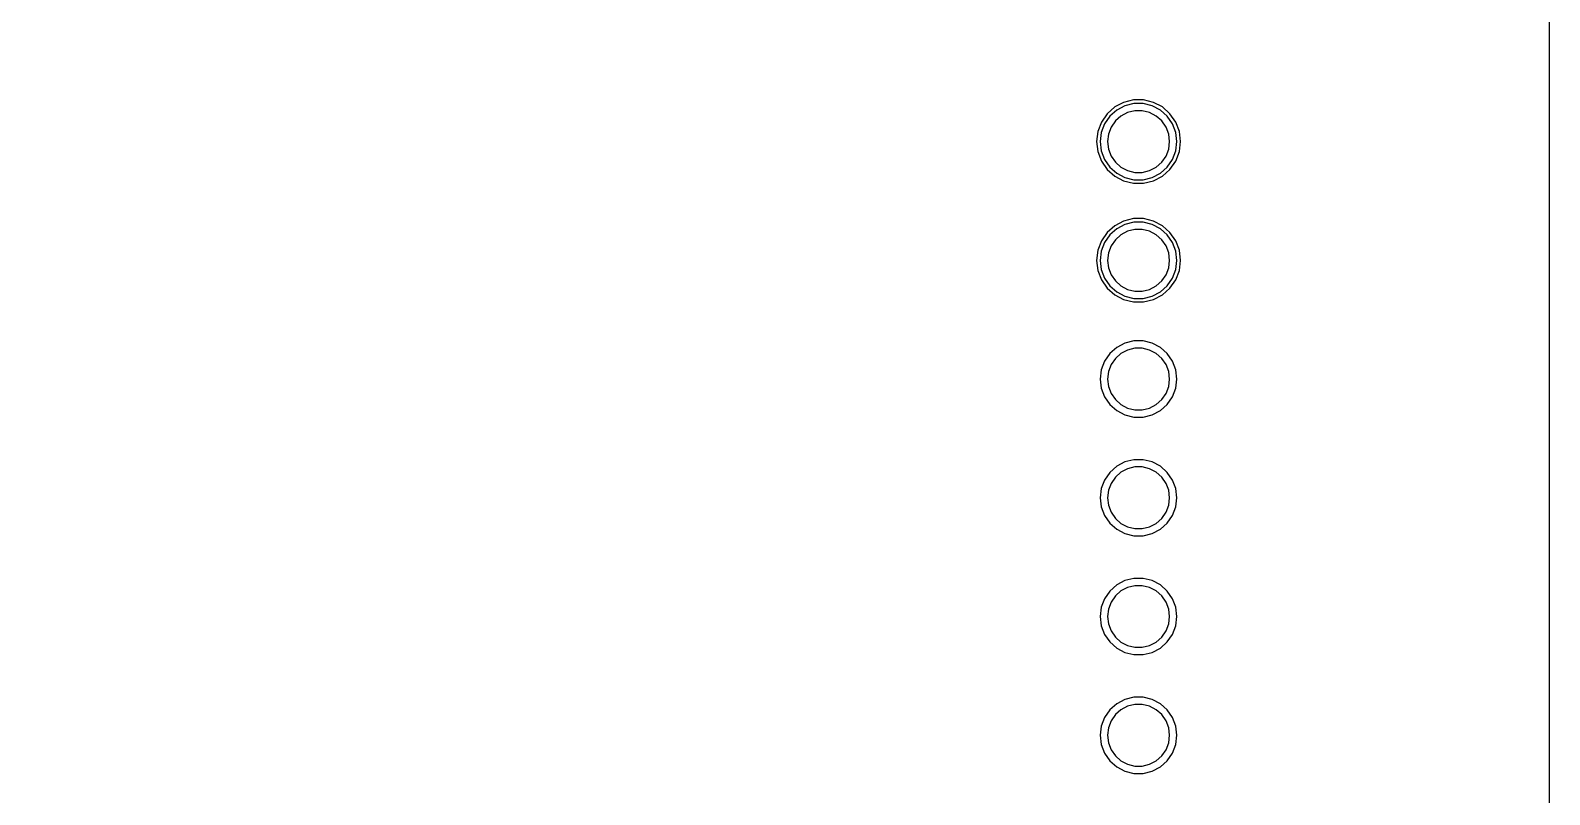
# Model space of a CAD drawing. Header units: millimetres. Extents: x 23 to 350, y -193 to 153.
# Drawn here: x 183.7 to 350, y -25.9 to 57.8 of the extents above; entities that cross this region are included whole.
import ezdxf

# ---------------------------------------------------------------- set-up
doc = ezdxf.new("R2010")
doc.units = ezdxf.units.MM
for name, color, linetype in [('BORDER', 7, 'Continuous'), ('HIDDEN', 8, 'Continuous'), ('VISIBLE', 7, 'Continuous')]:
    doc.layers.add(name, color=color, linetype=linetype)

msp = doc.modelspace()

# ---------------------------------------------------------------- linework, layer by layer
at = {"layer": 'BORDER'}
msp.add_lwpolyline([(22.67, -193.05), (349.99, -193.05), (349.99, 152.82), (22.67, 152.82)], close=True, dxfattribs=at)
at = {"layer": 'HIDDEN'}
for points in [[(303.37, 49.93), (302.39, 49.42)], [(304.45, 50.2), (303.37, 49.93)], [(305.55, 50.2), (304.45, 50.2)], [(306.63, 49.93), (305.55, 50.2)], [(307.61, 49.42), (306.63, 49.93)], [(301.56, 48.68), (300.93, 47.77)], [(301.86, 48.42), (301.28, 47.58)], [(301.86, 48.42), (301.28, 47.58)], [(302.39, 49.42), (301.56, 48.68)], [(302.61, 49.09), (301.86, 48.42)], [(302.61, 49.09), (301.86, 48.42)], [(303.07, 48.43), (302.46, 47.89)], [(303.07, 48.43), (302.46, 47.89)], [(303.51, 49.56), (302.61, 49.09)], [(303.51, 49.56), (302.61, 49.09)], [(303.79, 48.81), (303.07, 48.43)], [(303.79, 48.81), (303.07, 48.43)], [(304.49, 49.8), (303.51, 49.56)], [(304.49, 49.8), (303.51, 49.56)], [(304.59, 49.01), (303.79, 48.81)], [(304.59, 49.01), (303.79, 48.81)], [(305.51, 49.8), (304.49, 49.8)], [(305.51, 49.8), (304.49, 49.8)], [(305.41, 49.01), (304.59, 49.01)], [(305.41, 49.01), (304.59, 49.01)], [(306.21, 48.81), (305.41, 49.01)], [(306.21, 48.81), (305.41, 49.01)], [(306.49, 49.56), (305.51, 49.8)], [(306.49, 49.56), (305.51, 49.8)], [(306.93, 48.43), (306.21, 48.81)], [(306.93, 48.43), (306.21, 48.81)], [(307.39, 49.09), (306.49, 49.56)], [(307.39, 49.09), (306.49, 49.56)], [(307.54, 47.89), (306.93, 48.43)], [(307.54, 47.89), (306.93, 48.43)], [(308.14, 48.42), (307.39, 49.09)], [(308.14, 48.42), (307.39, 49.09)], [(308.44, 48.68), (307.61, 49.42)], [(308.72, 47.58), (308.14, 48.42)], [(308.72, 47.58), (308.14, 48.42)], [(309.07, 47.77), (308.44, 48.68)], [(300.53, 46.73), (300.4, 45.63)], [(300.93, 47.77), (300.53, 46.73)], [(300.92, 46.64), (300.8, 45.63)], [(300.92, 46.64), (300.8, 45.63)], [(301.28, 47.58), (300.92, 46.64)], [(301.28, 47.58), (300.92, 46.64)], [(301.99, 47.21), (301.7, 46.45)], [(301.99, 47.21), (301.7, 46.45)], [(302.46, 47.89), (301.99, 47.21)], [(302.46, 47.89), (301.99, 47.21)], [(308.01, 47.21), (307.54, 47.89)], [(308.01, 47.21), (307.54, 47.89)], [(308.3, 46.45), (308.01, 47.21)], [(308.3, 46.45), (308.01, 47.21)], [(309.08, 46.64), (308.72, 47.58)], [(309.08, 46.64), (308.72, 47.58)], [(309.47, 46.73), (309.07, 47.77)], [(309.2, 45.63), (309.08, 46.64)], [(309.2, 45.63), (309.08, 46.64)], [(309.6, 45.63), (309.47, 46.73)], [(300.4, 45.63), (300.53, 44.53)], [(300.8, 45.63), (300.92, 44.63)], [(300.8, 45.63), (300.92, 44.63)], [(301.7, 46.45), (301.6, 45.63)], [(301.7, 46.45), (301.6, 45.63)], [(301.6, 45.63), (301.7, 44.82)], [(301.6, 45.63), (301.7, 44.82)], [(308.4, 45.63), (308.3, 46.45)], [(308.4, 45.63), (308.3, 46.45)], [(308.3, 44.82), (308.4, 45.63)], [(308.3, 44.82), (308.4, 45.63)], [(309.08, 44.63), (309.2, 45.63)], [(309.08, 44.63), (309.2, 45.63)], [(309.47, 44.53), (309.6, 45.63)], [(300.53, 44.53), (300.93, 43.49)], [(300.92, 44.63), (301.28, 43.68)], [(300.92, 44.63), (301.28, 43.68)], [(300.93, 43.49), (301.56, 42.58)], [(301.28, 43.68), (301.86, 42.85)], [(301.28, 43.68), (301.86, 42.85)], [(301.7, 44.82), (301.99, 44.05)], [(301.7, 44.82), (301.99, 44.05)], [(301.99, 44.05), (302.46, 43.38)], [(301.99, 44.05), (302.46, 43.38)], [(302.46, 43.38), (303.07, 42.83)], [(302.46, 43.38), (303.07, 42.83)], [(306.93, 42.83), (307.54, 43.38)], [(306.93, 42.83), (307.54, 43.38)], [(307.54, 43.38), (308.01, 44.05)], [(307.54, 43.38), (308.01, 44.05)], [(308.01, 44.05), (308.3, 44.82)], [(308.01, 44.05), (308.3, 44.82)], [(308.14, 42.85), (308.72, 43.68)], [(308.14, 42.85), (308.72, 43.68)], [(308.44, 42.58), (309.07, 43.49)], [(308.72, 43.68), (309.08, 44.63)], [(308.72, 43.68), (309.08, 44.63)], [(309.07, 43.49), (309.47, 44.53)], [(301.56, 42.58), (302.39, 41.85)], [(301.86, 42.85), (302.61, 42.18)], [(301.86, 42.85), (302.61, 42.18)], [(302.39, 41.85), (303.37, 41.33)], [(302.61, 42.18), (303.51, 41.71)], [(302.61, 42.18), (303.51, 41.71)], [(303.07, 42.83), (303.79, 42.45)], [(303.07, 42.83), (303.79, 42.45)], [(303.51, 41.71), (304.49, 41.46)], [(303.51, 41.71), (304.49, 41.46)], [(303.79, 42.45), (304.59, 42.26)], [(303.79, 42.45), (304.59, 42.26)], [(304.59, 42.26), (305.41, 42.26)], [(304.59, 42.26), (305.41, 42.26)], [(305.41, 42.26), (306.21, 42.45)], [(305.41, 42.26), (306.21, 42.45)], [(305.51, 41.46), (306.49, 41.71)], [(305.51, 41.46), (306.49, 41.71)], [(306.21, 42.45), (306.93, 42.83)], [(306.21, 42.45), (306.93, 42.83)], [(306.49, 41.71), (307.39, 42.18)], [(306.49, 41.71), (307.39, 42.18)], [(306.63, 41.33), (307.61, 41.85)], [(307.39, 42.18), (308.14, 42.85)], [(307.39, 42.18), (308.14, 42.85)], [(307.61, 41.85), (308.44, 42.58)], [(303.37, 41.33), (304.45, 41.07)], [(304.45, 41.07), (305.55, 41.07)], [(304.49, 41.46), (305.51, 41.46)], [(304.49, 41.46), (305.51, 41.46)], [(305.55, 41.07), (306.63, 41.33)], [(303.37, 36.93), (302.39, 36.42)], [(304.45, 37.2), (303.37, 36.93)], [(304.49, 36.8), (303.51, 36.56)], [(304.49, 36.8), (303.51, 36.56)], [(305.55, 37.2), (304.45, 37.2)], [(305.51, 36.8), (304.49, 36.8)], [(305.51, 36.8), (304.49, 36.8)], [(306.49, 36.56), (305.51, 36.8)], [(306.49, 36.56), (305.51, 36.8)], [(306.63, 36.93), (305.55, 37.2)], [(307.61, 36.42), (306.63, 36.93)], [(301.56, 35.68), (300.93, 34.77)], [(301.86, 35.42), (301.28, 34.58)], [(301.86, 35.42), (301.28, 34.58)], [(302.39, 36.42), (301.56, 35.68)], [(302.61, 36.09), (301.86, 35.42)], [(302.61, 36.09), (301.86, 35.42)], [(303.07, 35.43), (302.46, 34.89)], [(303.07, 35.43), (302.46, 34.89)], [(303.51, 36.56), (302.61, 36.09)], [(303.51, 36.56), (302.61, 36.09)], [(303.79, 35.81), (303.07, 35.43)], [(303.79, 35.81), (303.07, 35.43)], [(304.59, 36.01), (303.79, 35.81)], [(304.59, 36.01), (303.79, 35.81)], [(305.41, 36.01), (304.59, 36.01)], [(305.41, 36.01), (304.59, 36.01)], [(306.21, 35.81), (305.41, 36.01)], [(306.21, 35.81), (305.41, 36.01)], [(306.93, 35.43), (306.21, 35.81)], [(306.93, 35.43), (306.21, 35.81)], [(307.39, 36.09), (306.49, 36.56)], [(307.39, 36.09), (306.49, 36.56)], [(307.54, 34.89), (306.93, 35.43)], [(307.54, 34.89), (306.93, 35.43)], [(308.14, 35.42), (307.39, 36.09)], [(308.14, 35.42), (307.39, 36.09)], [(308.44, 35.68), (307.61, 36.42)], [(308.72, 34.58), (308.14, 35.42)], [(308.72, 34.58), (308.14, 35.42)], [(309.07, 34.77), (308.44, 35.68)], [(300.53, 33.73), (300.4, 32.63)], [(300.93, 34.77), (300.53, 33.73)], [(300.92, 33.64), (300.8, 32.63)], [(300.92, 33.64), (300.8, 32.63)], [(301.28, 34.58), (300.92, 33.64)], [(301.28, 34.58), (300.92, 33.64)], [(301.7, 33.45), (301.6, 32.63)], [(301.7, 33.45), (301.6, 32.63)], [(301.99, 34.21), (301.7, 33.45)], [(301.99, 34.21), (301.7, 33.45)], [(302.46, 34.89), (301.99, 34.21)], [(302.46, 34.89), (301.99, 34.21)], [(308.01, 34.21), (307.54, 34.89)], [(308.01, 34.21), (307.54, 34.89)], [(308.3, 33.45), (308.01, 34.21)], [(308.3, 33.45), (308.01, 34.21)], [(308.4, 32.63), (308.3, 33.45)], [(308.4, 32.63), (308.3, 33.45)], [(309.08, 33.64), (308.72, 34.58)], [(309.08, 33.64), (308.72, 34.58)], [(309.47, 33.73), (309.07, 34.77)], [(309.2, 32.63), (309.08, 33.64)], [(309.2, 32.63), (309.08, 33.64)], [(309.6, 32.63), (309.47, 33.73)], [(300.4, 32.63), (300.53, 31.53)], [(300.8, 32.63), (300.92, 31.63)], [(300.8, 32.63), (300.92, 31.63)], [(300.92, 31.63), (301.28, 30.68)], [(300.92, 31.63), (301.28, 30.68)], [(301.6, 32.63), (301.7, 31.82)], [(301.6, 32.63), (301.7, 31.82)], [(301.7, 31.82), (301.99, 31.05)], [(301.7, 31.82), (301.99, 31.05)], [(308.01, 31.05), (308.3, 31.82)], [(308.01, 31.05), (308.3, 31.82)], [(308.3, 31.82), (308.4, 32.63)], [(308.3, 31.82), (308.4, 32.63)], [(308.72, 30.68), (309.08, 31.63)], [(308.72, 30.68), (309.08, 31.63)], [(309.08, 31.63), (309.2, 32.63)], [(309.08, 31.63), (309.2, 32.63)], [(309.47, 31.53), (309.6, 32.63)], [(300.53, 31.53), (300.93, 30.49)], [(300.93, 30.49), (301.56, 29.58)], [(301.28, 30.68), (301.86, 29.85)], [(301.28, 30.68), (301.86, 29.85)], [(301.99, 31.05), (302.46, 30.38)], [(301.99, 31.05), (302.46, 30.38)], [(302.46, 30.38), (303.07, 29.83)], [(302.46, 30.38), (303.07, 29.83)], [(306.93, 29.83), (307.54, 30.38)], [(306.93, 29.83), (307.54, 30.38)], [(307.54, 30.38), (308.01, 31.05)], [(307.54, 30.38), (308.01, 31.05)], [(308.14, 29.85), (308.72, 30.68)], [(308.14, 29.85), (308.72, 30.68)], [(308.44, 29.58), (309.07, 30.49)], [(309.07, 30.49), (309.47, 31.53)], [(301.56, 29.58), (302.39, 28.85)], [(301.86, 29.85), (302.61, 29.18)], [(301.86, 29.85), (302.61, 29.18)], [(302.39, 28.85), (303.37, 28.33)], [(302.61, 29.18), (303.51, 28.71)], [(302.61, 29.18), (303.51, 28.71)], [(303.07, 29.83), (303.79, 29.45)], [(303.07, 29.83), (303.79, 29.45)], [(303.37, 28.33), (304.45, 28.07)], [(303.51, 28.71), (304.49, 28.46)], [(303.51, 28.71), (304.49, 28.46)], [(303.79, 29.45), (304.59, 29.26)], [(303.79, 29.45), (304.59, 29.26)], [(304.49, 28.46), (305.51, 28.46)], [(304.49, 28.46), (305.51, 28.46)], [(304.59, 29.26), (305.41, 29.26)], [(304.59, 29.26), (305.41, 29.26)], [(305.41, 29.26), (306.21, 29.45)], [(305.41, 29.26), (306.21, 29.45)], [(305.51, 28.46), (306.49, 28.71)], [(305.51, 28.46), (306.49, 28.71)], [(305.55, 28.07), (306.63, 28.33)], [(306.21, 29.45), (306.93, 29.83)], [(306.21, 29.45), (306.93, 29.83)], [(306.49, 28.71), (307.39, 29.18)], [(306.49, 28.71), (307.39, 29.18)], [(306.63, 28.33), (307.61, 28.85)], [(307.39, 29.18), (308.14, 29.85)], [(307.39, 29.18), (308.14, 29.85)], [(307.61, 28.85), (308.44, 29.58)], [(304.45, 28.07), (305.55, 28.07)], [(303.51, 23.56), (302.61, 23.09)], [(304.49, 23.8), (303.51, 23.56)], [(305.51, 23.8), (304.49, 23.8)], [(306.49, 23.56), (305.51, 23.8)], [(307.39, 23.09), (306.49, 23.56)], [(301.86, 22.42), (301.28, 21.58)], [(302.61, 23.09), (301.86, 22.42)], [(302.46, 21.89), (301.99, 21.21)], [(302.46, 21.89), (301.99, 21.21)], [(303.07, 22.43), (302.46, 21.89)], [(303.07, 22.43), (302.46, 21.89)], [(303.79, 22.81), (303.07, 22.43)], [(303.79, 22.81), (303.07, 22.43)], [(304.59, 23.01), (303.79, 22.81)], [(304.59, 23.01), (303.79, 22.81)], [(305.41, 23.01), (304.59, 23.01)], [(305.41, 23.01), (304.59, 23.01)], [(306.21, 22.81), (305.41, 23.01)], [(306.21, 22.81), (305.41, 23.01)], [(306.93, 22.43), (306.21, 22.81)], [(306.93, 22.43), (306.21, 22.81)], [(307.54, 21.89), (306.93, 22.43)], [(307.54, 21.89), (306.93, 22.43)], [(308.14, 22.42), (307.39, 23.09)], [(308.01, 21.21), (307.54, 21.89)], [(308.01, 21.21), (307.54, 21.89)], [(308.72, 21.58), (308.14, 22.42)], [(300.92, 20.64), (300.8, 19.63)], [(301.28, 21.58), (300.92, 20.64)], [(301.7, 20.45), (301.6, 19.63)], [(301.7, 20.45), (301.6, 19.63)], [(301.99, 21.21), (301.7, 20.45)], [(301.99, 21.21), (301.7, 20.45)], [(308.3, 20.45), (308.01, 21.21)], [(308.3, 20.45), (308.01, 21.21)], [(308.4, 19.63), (308.3, 20.45)], [(308.4, 19.63), (308.3, 20.45)], [(309.08, 20.64), (308.72, 21.58)], [(309.2, 19.63), (309.08, 20.64)], [(300.8, 19.63), (300.92, 18.63)], [(300.92, 18.63), (301.28, 17.68)], [(301.6, 19.63), (301.7, 18.82)], [(301.6, 19.63), (301.7, 18.82)], [(301.7, 18.82), (301.99, 18.05)], [(301.7, 18.82), (301.99, 18.05)], [(308.01, 18.05), (308.3, 18.82)], [(308.01, 18.05), (308.3, 18.82)], [(308.3, 18.82), (308.4, 19.63)], [(308.3, 18.82), (308.4, 19.63)], [(308.72, 17.68), (309.08, 18.63)], [(309.08, 18.63), (309.2, 19.63)], [(301.28, 17.68), (301.86, 16.85)], [(301.86, 16.85), (302.61, 16.18)], [(301.99, 18.05), (302.46, 17.38)], [(301.99, 18.05), (302.46, 17.38)], [(302.46, 17.38), (303.07, 16.83)], [(302.46, 17.38), (303.07, 16.83)], [(303.07, 16.83), (303.79, 16.45)], [(303.07, 16.83), (303.79, 16.45)], [(306.21, 16.45), (306.93, 16.83)], [(306.21, 16.45), (306.93, 16.83)], [(306.93, 16.83), (307.54, 17.38)], [(306.93, 16.83), (307.54, 17.38)], [(307.39, 16.18), (308.14, 16.85)], [(307.54, 17.38), (308.01, 18.05)], [(307.54, 17.38), (308.01, 18.05)], [(308.14, 16.85), (308.72, 17.68)], [(302.61, 16.18), (303.51, 15.71)], [(303.51, 15.71), (304.49, 15.46)], [(303.79, 16.45), (304.59, 16.26)], [(303.79, 16.45), (304.59, 16.26)], [(304.49, 15.46), (305.51, 15.46)], [(304.59, 16.26), (305.41, 16.26)], [(304.59, 16.26), (305.41, 16.26)], [(305.41, 16.26), (306.21, 16.45)], [(305.41, 16.26), (306.21, 16.45)], [(305.51, 15.46), (306.49, 15.71)], [(306.49, 15.71), (307.39, 16.18)], [(302.61, 10.09), (301.86, 9.42)], [(303.51, 10.56), (302.61, 10.09)], [(304.49, 10.8), (303.51, 10.56)], [(304.59, 10.01), (303.79, 9.81)], [(304.59, 10.01), (303.79, 9.81)], [(305.51, 10.8), (304.49, 10.8)], [(305.41, 10.01), (304.59, 10.01)], [(305.41, 10.01), (304.59, 10.01)], [(306.21, 9.81), (305.41, 10.01)], [(306.21, 9.81), (305.41, 10.01)], [(306.49, 10.56), (305.51, 10.8)], [(307.39, 10.09), (306.49, 10.56)], [(308.14, 9.42), (307.39, 10.09)], [(301.28, 8.58), (300.92, 7.64)], [(301.86, 9.42), (301.28, 8.58)], [(302.46, 8.89), (301.99, 8.21)], [(302.46, 8.89), (301.99, 8.21)], [(303.07, 9.43), (302.46, 8.89)], [(303.07, 9.43), (302.46, 8.89)], [(303.79, 9.81), (303.07, 9.43)], [(303.79, 9.81), (303.07, 9.43)], [(306.93, 9.43), (306.21, 9.81)], [(306.93, 9.43), (306.21, 9.81)], [(307.54, 8.89), (306.93, 9.43)], [(307.54, 8.89), (306.93, 9.43)], [(308.01, 8.21), (307.54, 8.89)], [(308.01, 8.21), (307.54, 8.89)], [(308.72, 8.58), (308.14, 9.42)], [(309.08, 7.64), (308.72, 8.58)], [(300.92, 7.64), (300.8, 6.63)], [(301.7, 7.45), (301.6, 6.63)], [(301.7, 7.45), (301.6, 6.63)], [(301.99, 8.21), (301.7, 7.45)], [(301.99, 8.21), (301.7, 7.45)], [(308.3, 7.45), (308.01, 8.21)], [(308.3, 7.45), (308.01, 8.21)], [(308.4, 6.63), (308.3, 7.45)], [(308.4, 6.63), (308.3, 7.45)], [(309.2, 6.63), (309.08, 7.64)], [(300.8, 6.63), (300.92, 5.63)], [(300.92, 5.63), (301.28, 4.68)], [(301.6, 6.63), (301.7, 5.82)], [(301.6, 6.63), (301.7, 5.82)], [(301.7, 5.82), (301.99, 5.05)], [(301.7, 5.82), (301.99, 5.05)], [(301.99, 5.05), (302.46, 4.38)], [(301.99, 5.05), (302.46, 4.38)], [(307.54, 4.38), (308.01, 5.05)], [(307.54, 4.38), (308.01, 5.05)], [(308.01, 5.05), (308.3, 5.82)], [(308.01, 5.05), (308.3, 5.82)], [(308.3, 5.82), (308.4, 6.63)], [(308.3, 5.82), (308.4, 6.63)], [(308.72, 4.68), (309.08, 5.63)], [(309.08, 5.63), (309.2, 6.63)], [(301.28, 4.68), (301.86, 3.85)], [(301.86, 3.85), (302.61, 3.18)], [(302.46, 4.38), (303.07, 3.83)], [(302.46, 4.38), (303.07, 3.83)], [(303.07, 3.83), (303.79, 3.45)], [(303.07, 3.83), (303.79, 3.45)], [(303.79, 3.45), (304.59, 3.26)], [(303.79, 3.45), (304.59, 3.26)], [(305.41, 3.26), (306.21, 3.45)], [(305.41, 3.26), (306.21, 3.45)], [(306.21, 3.45), (306.93, 3.83)], [(306.21, 3.45), (306.93, 3.83)], [(306.93, 3.83), (307.54, 4.38)], [(306.93, 3.83), (307.54, 4.38)], [(307.39, 3.18), (308.14, 3.85)], [(308.14, 3.85), (308.72, 4.68)], [(302.61, 3.18), (303.51, 2.71)], [(303.51, 2.71), (304.49, 2.46)], [(304.49, 2.46), (305.51, 2.46)], [(304.59, 3.26), (305.41, 3.26)], [(304.59, 3.26), (305.41, 3.26)], [(305.51, 2.46), (306.49, 2.71)], [(306.49, 2.71), (307.39, 3.18)], [(302.61, -2.91), (301.86, -3.58)], [(303.51, -2.44), (302.61, -2.91)], [(303.79, -3.19), (303.07, -3.57)], [(303.79, -3.19), (303.07, -3.57)], [(304.49, -2.2), (303.51, -2.44)], [(304.59, -2.99), (303.79, -3.19)], [(304.59, -2.99), (303.79, -3.19)], [(305.51, -2.2), (304.49, -2.2)], [(305.41, -2.99), (304.59, -2.99)], [(305.41, -2.99), (304.59, -2.99)], [(306.21, -3.19), (305.41, -2.99)], [(306.21, -3.19), (305.41, -2.99)], [(306.49, -2.44), (305.51, -2.2)], [(306.93, -3.57), (306.21, -3.19)], [(306.93, -3.57), (306.21, -3.19)], [(307.39, -2.91), (306.49, -2.44)], [(308.14, -3.58), (307.39, -2.91)], [(301.28, -4.42), (300.92, -5.36)], [(301.86, -3.58), (301.28, -4.42)], [(301.99, -4.79), (301.7, -5.55)], [(301.99, -4.79), (301.7, -5.55)], [(302.46, -4.11), (301.99, -4.79)], [(302.46, -4.11), (301.99, -4.79)], [(303.07, -3.57), (302.46, -4.11)], [(303.07, -3.57), (302.46, -4.11)], [(307.54, -4.11), (306.93, -3.57)], [(307.54, -4.11), (306.93, -3.57)], [(308.01, -4.79), (307.54, -4.11)], [(308.01, -4.79), (307.54, -4.11)], [(308.3, -5.55), (308.01, -4.79)], [(308.3, -5.55), (308.01, -4.79)], [(308.72, -4.42), (308.14, -3.58)], [(309.08, -5.36), (308.72, -4.42)], [(300.92, -5.36), (300.8, -6.37)], [(300.8, -6.37), (300.92, -7.37)], [(301.7, -5.55), (301.6, -6.37)], [(301.7, -5.55), (301.6, -6.37)], [(301.6, -6.37), (301.7, -7.18)], [(301.6, -6.37), (301.7, -7.18)], [(308.4, -6.37), (308.3, -5.55)], [(308.4, -6.37), (308.3, -5.55)], [(308.3, -7.18), (308.4, -6.37)], [(308.3, -7.18), (308.4, -6.37)], [(309.2, -6.37), (309.08, -5.36)], [(309.08, -7.37), (309.2, -6.37)], [(300.92, -7.37), (301.28, -8.32)], [(301.7, -7.18), (301.99, -7.95)], [(301.7, -7.18), (301.99, -7.95)], [(301.99, -7.95), (302.46, -8.62)], [(301.99, -7.95), (302.46, -8.62)], [(307.54, -8.62), (308.01, -7.95)], [(307.54, -8.62), (308.01, -7.95)], [(308.01, -7.95), (308.3, -7.18)], [(308.01, -7.95), (308.3, -7.18)], [(308.72, -8.32), (309.08, -7.37)], [(301.28, -8.32), (301.86, -9.15)], [(301.86, -9.15), (302.61, -9.82)], [(302.46, -8.62), (303.07, -9.17)], [(302.46, -8.62), (303.07, -9.17)], [(302.61, -9.82), (303.51, -10.29)], [(303.07, -9.17), (303.79, -9.55)], [(303.07, -9.17), (303.79, -9.55)], [(303.79, -9.55), (304.59, -9.74)], [(303.79, -9.55), (304.59, -9.74)], [(304.59, -9.74), (305.41, -9.74)], [(304.59, -9.74), (305.41, -9.74)], [(305.41, -9.74), (306.21, -9.55)], [(305.41, -9.74), (306.21, -9.55)], [(306.21, -9.55), (306.93, -9.17)], [(306.21, -9.55), (306.93, -9.17)], [(306.49, -10.29), (307.39, -9.82)], [(306.93, -9.17), (307.54, -8.62)], [(306.93, -9.17), (307.54, -8.62)], [(307.39, -9.82), (308.14, -9.15)], [(308.14, -9.15), (308.72, -8.32)], [(303.51, -10.29), (304.49, -10.54)], [(304.49, -10.54), (305.51, -10.54)], [(305.51, -10.54), (306.49, -10.29)], [(301.86, -16.58), (301.28, -17.42)], [(302.61, -15.91), (301.86, -16.58)], [(303.07, -16.57), (302.46, -17.11)], [(303.07, -16.57), (302.46, -17.11)], [(303.51, -15.44), (302.61, -15.91)], [(303.79, -16.19), (303.07, -16.57)], [(303.79, -16.19), (303.07, -16.57)], [(304.49, -15.2), (303.51, -15.44)], [(304.59, -15.99), (303.79, -16.19)], [(304.59, -15.99), (303.79, -16.19)], [(305.51, -15.2), (304.49, -15.2)], [(305.41, -15.99), (304.59, -15.99)], [(305.41, -15.99), (304.59, -15.99)], [(306.21, -16.19), (305.41, -15.99)], [(306.21, -16.19), (305.41, -15.99)], [(306.49, -15.44), (305.51, -15.2)], [(306.93, -16.57), (306.21, -16.19)], [(306.93, -16.57), (306.21, -16.19)], [(307.39, -15.91), (306.49, -15.44)], [(307.54, -17.11), (306.93, -16.57)], [(307.54, -17.11), (306.93, -16.57)], [(308.14, -16.58), (307.39, -15.91)], [(308.72, -17.42), (308.14, -16.58)], [(301.28, -17.42), (300.92, -18.36)], [(301.99, -17.79), (301.7, -18.55)], [(301.99, -17.79), (301.7, -18.55)], [(302.46, -17.11), (301.99, -17.79)], [(302.46, -17.11), (301.99, -17.79)], [(308.01, -17.79), (307.54, -17.11)], [(308.01, -17.79), (307.54, -17.11)], [(308.3, -18.55), (308.01, -17.79)], [(308.3, -18.55), (308.01, -17.79)], [(309.08, -18.36), (308.72, -17.42)], [(300.92, -18.36), (300.8, -19.37)], [(300.8, -19.37), (300.92, -20.37)], [(301.7, -18.55), (301.6, -19.37)], [(301.7, -18.55), (301.6, -19.37)], [(301.6, -19.37), (301.7, -20.18)], [(301.6, -19.37), (301.7, -20.18)], [(308.4, -19.37), (308.3, -18.55)], [(308.4, -19.37), (308.3, -18.55)], [(308.3, -20.18), (308.4, -19.37)], [(308.3, -20.18), (308.4, -19.37)], [(309.2, -19.37), (309.08, -18.36)], [(309.08, -20.37), (309.2, -19.37)], [(300.92, -20.37), (301.28, -21.32)], [(301.28, -21.32), (301.86, -22.15)], [(301.7, -20.18), (301.99, -20.95)], [(301.7, -20.18), (301.99, -20.95)], [(301.99, -20.95), (302.46, -21.62)], [(301.99, -20.95), (302.46, -21.62)], [(307.54, -21.62), (308.01, -20.95)], [(307.54, -21.62), (308.01, -20.95)], [(308.01, -20.95), (308.3, -20.18)], [(308.01, -20.95), (308.3, -20.18)], [(308.14, -22.15), (308.72, -21.32)], [(308.72, -21.32), (309.08, -20.37)], [(301.86, -22.15), (302.61, -22.82)], [(302.46, -21.62), (303.07, -22.17)], [(302.46, -21.62), (303.07, -22.17)], [(302.61, -22.82), (303.51, -23.29)], [(303.07, -22.17), (303.79, -22.55)], [(303.07, -22.17), (303.79, -22.55)], [(303.79, -22.55), (304.59, -22.74)], [(303.79, -22.55), (304.59, -22.74)], [(304.59, -22.74), (305.41, -22.74)], [(304.59, -22.74), (305.41, -22.74)], [(305.41, -22.74), (306.21, -22.55)], [(305.41, -22.74), (306.21, -22.55)], [(306.21, -22.55), (306.93, -22.17)], [(306.21, -22.55), (306.93, -22.17)], [(306.49, -23.29), (307.39, -22.82)], [(306.93, -22.17), (307.54, -21.62)], [(306.93, -22.17), (307.54, -21.62)], [(307.39, -22.82), (308.14, -22.15)], [(303.51, -23.29), (304.49, -23.54)], [(304.49, -23.54), (305.51, -23.54)], [(305.51, -23.54), (306.49, -23.29)]]:
    msp.add_lwpolyline(points, dxfattribs=at)
at = {"layer": 'VISIBLE'}
for points in [[(303.37, 49.93), (302.39, 49.42)], [(304.45, 50.2), (303.37, 49.93)], [(305.55, 50.2), (304.45, 50.2)], [(306.63, 49.93), (305.55, 50.2)], [(307.61, 49.42), (306.63, 49.93)], [(301.56, 48.68), (300.93, 47.77)], [(302.39, 49.42), (301.56, 48.68)], [(308.44, 48.68), (307.61, 49.42)], [(309.07, 47.77), (308.44, 48.68)], [(300.53, 46.73), (300.4, 45.63)], [(300.93, 47.77), (300.53, 46.73)], [(309.47, 46.73), (309.07, 47.77)], [(309.6, 45.63), (309.47, 46.73)], [(300.4, 45.63), (300.53, 44.53)], [(309.47, 44.53), (309.6, 45.63)], [(300.53, 44.53), (300.93, 43.49)], [(300.93, 43.49), (301.56, 42.58)], [(308.44, 42.58), (309.07, 43.49)], [(309.07, 43.49), (309.47, 44.53)], [(301.56, 42.58), (302.39, 41.85)], [(302.39, 41.85), (303.37, 41.33)], [(306.63, 41.33), (307.61, 41.85)], [(307.61, 41.85), (308.44, 42.58)], [(303.37, 41.33), (304.45, 41.07)], [(304.45, 41.07), (305.55, 41.07)], [(305.55, 41.07), (306.63, 41.33)], [(303.37, 36.93), (302.39, 36.42)], [(304.45, 37.2), (303.37, 36.93)], [(305.55, 37.2), (304.45, 37.2)], [(306.63, 36.93), (305.55, 37.2)], [(307.61, 36.42), (306.63, 36.93)], [(301.56, 35.68), (300.93, 34.77)], [(302.39, 36.42), (301.56, 35.68)], [(308.44, 35.68), (307.61, 36.42)], [(309.07, 34.77), (308.44, 35.68)], [(300.53, 33.73), (300.4, 32.63)], [(300.93, 34.77), (300.53, 33.73)], [(309.47, 33.73), (309.07, 34.77)], [(309.6, 32.63), (309.47, 33.73)], [(300.4, 32.63), (300.53, 31.53)], [(309.47, 31.53), (309.6, 32.63)], [(300.53, 31.53), (300.93, 30.49)], [(300.93, 30.49), (301.56, 29.58)], [(308.44, 29.58), (309.07, 30.49)], [(309.07, 30.49), (309.47, 31.53)], [(301.56, 29.58), (302.39, 28.85)], [(302.39, 28.85), (303.37, 28.33)], [(303.37, 28.33), (304.45, 28.07)], [(305.55, 28.07), (306.63, 28.33)], [(306.63, 28.33), (307.61, 28.85)], [(307.61, 28.85), (308.44, 29.58)], [(304.45, 28.07), (305.55, 28.07)], [(303.51, 23.56), (302.61, 23.09)], [(304.49, 23.8), (303.51, 23.56)], [(305.51, 23.8), (304.49, 23.8)], [(306.49, 23.56), (305.51, 23.8)], [(307.39, 23.09), (306.49, 23.56)], [(301.86, 22.42), (301.28, 21.58)], [(302.61, 23.09), (301.86, 22.42)], [(308.14, 22.42), (307.39, 23.09)], [(308.72, 21.58), (308.14, 22.42)], [(300.92, 20.64), (300.8, 19.63)], [(301.28, 21.58), (300.92, 20.64)], [(309.08, 20.64), (308.72, 21.58)], [(309.2, 19.63), (309.08, 20.64)], [(300.8, 19.63), (300.92, 18.63)], [(300.92, 18.63), (301.28, 17.68)], [(308.72, 17.68), (309.08, 18.63)], [(309.08, 18.63), (309.2, 19.63)], [(301.28, 17.68), (301.86, 16.85)], [(301.86, 16.85), (302.61, 16.18)], [(307.39, 16.18), (308.14, 16.85)], [(308.14, 16.85), (308.72, 17.68)], [(302.61, 16.18), (303.51, 15.71)], [(303.51, 15.71), (304.49, 15.46)], [(304.49, 15.46), (305.51, 15.46)], [(305.51, 15.46), (306.49, 15.71)], [(306.49, 15.71), (307.39, 16.18)], [(302.61, 10.09), (301.86, 9.42)], [(303.51, 10.56), (302.61, 10.09)], [(304.49, 10.8), (303.51, 10.56)], [(305.51, 10.8), (304.49, 10.8)], [(306.49, 10.56), (305.51, 10.8)], [(307.39, 10.09), (306.49, 10.56)], [(308.14, 9.42), (307.39, 10.09)], [(301.28, 8.58), (300.92, 7.64)], [(301.86, 9.42), (301.28, 8.58)], [(308.72, 8.58), (308.14, 9.42)], [(309.08, 7.64), (308.72, 8.58)], [(300.92, 7.64), (300.8, 6.63)], [(309.2, 6.63), (309.08, 7.64)], [(300.8, 6.63), (300.92, 5.63)], [(300.92, 5.63), (301.28, 4.68)], [(308.72, 4.68), (309.08, 5.63)], [(309.08, 5.63), (309.2, 6.63)], [(301.28, 4.68), (301.86, 3.85)], [(301.86, 3.85), (302.61, 3.18)], [(307.39, 3.18), (308.14, 3.85)], [(308.14, 3.85), (308.72, 4.68)], [(302.61, 3.18), (303.51, 2.71)], [(303.51, 2.71), (304.49, 2.46)], [(304.49, 2.46), (305.51, 2.46)], [(305.51, 2.46), (306.49, 2.71)], [(306.49, 2.71), (307.39, 3.18)], [(302.61, -2.91), (301.86, -3.58)], [(303.51, -2.44), (302.61, -2.91)], [(304.49, -2.2), (303.51, -2.44)], [(305.51, -2.2), (304.49, -2.2)], [(306.49, -2.44), (305.51, -2.2)], [(307.39, -2.91), (306.49, -2.44)], [(308.14, -3.58), (307.39, -2.91)], [(301.28, -4.42), (300.92, -5.36)], [(301.86, -3.58), (301.28, -4.42)], [(308.72, -4.42), (308.14, -3.58)], [(309.08, -5.36), (308.72, -4.42)], [(300.92, -5.36), (300.8, -6.37)], [(300.8, -6.37), (300.92, -7.37)], [(309.2, -6.37), (309.08, -5.36)], [(309.08, -7.37), (309.2, -6.37)], [(300.92, -7.37), (301.28, -8.32)], [(308.72, -8.32), (309.08, -7.37)], [(301.28, -8.32), (301.86, -9.15)], [(301.86, -9.15), (302.61, -9.82)], [(302.61, -9.82), (303.51, -10.29)], [(306.49, -10.29), (307.39, -9.82)], [(307.39, -9.82), (308.14, -9.15)], [(308.14, -9.15), (308.72, -8.32)], [(303.51, -10.29), (304.49, -10.54)], [(304.49, -10.54), (305.51, -10.54)], [(305.51, -10.54), (306.49, -10.29)], [(301.86, -16.58), (301.28, -17.42)], [(302.61, -15.91), (301.86, -16.58)], [(303.51, -15.44), (302.61, -15.91)], [(304.49, -15.2), (303.51, -15.44)], [(305.51, -15.2), (304.49, -15.2)], [(306.49, -15.44), (305.51, -15.2)], [(307.39, -15.91), (306.49, -15.44)], [(308.14, -16.58), (307.39, -15.91)], [(308.72, -17.42), (308.14, -16.58)], [(301.28, -17.42), (300.92, -18.36)], [(309.08, -18.36), (308.72, -17.42)], [(300.92, -18.36), (300.8, -19.37)], [(300.8, -19.37), (300.92, -20.37)], [(309.2, -19.37), (309.08, -18.36)], [(309.08, -20.37), (309.2, -19.37)], [(300.92, -20.37), (301.28, -21.32)], [(301.28, -21.32), (301.86, -22.15)], [(308.14, -22.15), (308.72, -21.32)], [(308.72, -21.32), (309.08, -20.37)], [(301.86, -22.15), (302.61, -22.82)], [(302.61, -22.82), (303.51, -23.29)], [(306.49, -23.29), (307.39, -22.82)], [(307.39, -22.82), (308.14, -22.15)], [(303.51, -23.29), (304.49, -23.54)], [(304.49, -23.54), (305.51, -23.54)], [(305.51, -23.54), (306.49, -23.29)]]:
    msp.add_lwpolyline(points, dxfattribs=at)

doc.saveas('drawing.dxf')
